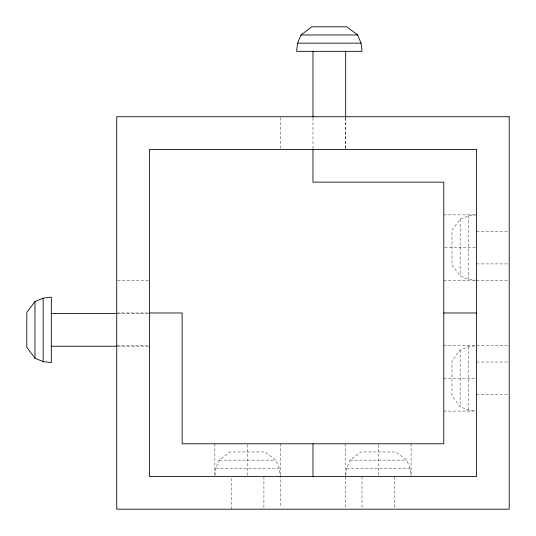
<?xml version="1.0" encoding="UTF-8"?>
<svg xmlns="http://www.w3.org/2000/svg" width="536" height="536" viewBox="0 0 536 536"><rect width="100%" height="100%" fill="white"/><g stroke="black" fill="none" stroke-linecap="round" stroke-linejoin="round"><path stroke-width="0.4" stroke-dasharray="2.68 2.01" d="M231.204 509.2L231.204 476.497M263.913 507.565L263.913 476.497M312.97 148.626L312.97 116.741M345.673 148.626L345.673 116.741M362.028 507.565L362.028 476.497M394.731 507.565L394.731 476.497M214.949 475.68L215.834 468.317L219.237 460.143L230.138 451.969L264.978 451.969L275.886 460.143L279.283 468.317L280.268 476.497L280.268 507.565M345.774 475.68L346.658 468.317L350.055 460.143L360.963 451.969L395.796 451.969L406.703 460.143L410.1 468.317L411.085 476.497M476.497 214.856L468.317 215.834L460.143 219.237L451.969 230.138L451.969 264.978L460.143 275.886L468.317 279.283L475.68 280.167M507.565 345.673L476.497 345.673L468.317 346.658L460.143 350.055L451.969 360.963L451.969 395.796L460.143 406.703L468.317 410.1L475.68 410.985M443.788 214.856L475.68 214.856M476.497 231.204L507.565 231.204M444.605 247.558L475.68 247.558M476.497 263.913L507.565 263.913M117.558 280.268L149.444 280.268M443.788 280.268L475.68 280.268M476.497 280.268L507.565 280.268M116.741 312.97L148.626 312.97M117.846 313.526L148.613 313.526M116.741 345.673L149.444 345.673M443.788 345.673L475.68 345.673M117.846 346.229L148.613 346.229M476.497 362.028L507.565 362.028M443.788 378.383L475.68 378.383M476.497 394.731L507.565 394.731M443.788 411.085L475.68 411.085M219.237 460.143L275.886 460.143M350.055 460.143L406.703 460.143M215.834 468.317L279.283 468.317M346.658 468.317L410.1 468.317M468.317 215.834L468.317 279.283M468.317 346.658L468.317 410.1M460.143 219.237L460.143 275.886M460.143 350.055L460.143 406.703M411.085 443.788L411.085 475.68M378.383 444.605L378.383 475.68M345.673 117.558L345.673 149.444M345.673 443.788L345.673 475.68M345.673 476.497L345.673 507.565M280.268 117.558L280.268 149.444M280.268 443.788L280.268 475.68M247.558 444.605L247.558 475.68M214.856 443.788L214.856 475.68"/><path stroke-width="0.8" d="M312.97 117.016L312.97 51.329M345.673 117.016L345.673 51.329M297.601 43.155L296.616 51.329L362.028 51.329L361.043 43.155L357.646 34.974L346.738 26.8L311.905 26.8L300.998 34.974L297.601 43.155L361.043 43.155M34.974 301.554L26.8 312.461L26.8 347.301L34.974 358.202L43.155 361.606L51.329 362.584L51.329 297.172L43.155 298.157L34.974 301.554L34.974 358.202M300.998 34.974L357.646 34.974M149.444 312.97L182.146 312.97L182.146 443.788L443.788 443.788L443.788 182.146L312.97 182.146L312.97 149.444M443.788 312.97L476.497 312.97M51.329 313.526L117.016 313.526M51.329 346.229L117.016 346.229M312.97 443.788L312.97 476.497M43.155 298.157L43.155 361.606M509.2 116.741L116.741 116.741L116.741 509.2L509.2 509.2L509.2 116.741M476.497 149.444L149.444 149.444L149.444 476.497L476.497 476.497L476.497 149.444"/></g></svg>
